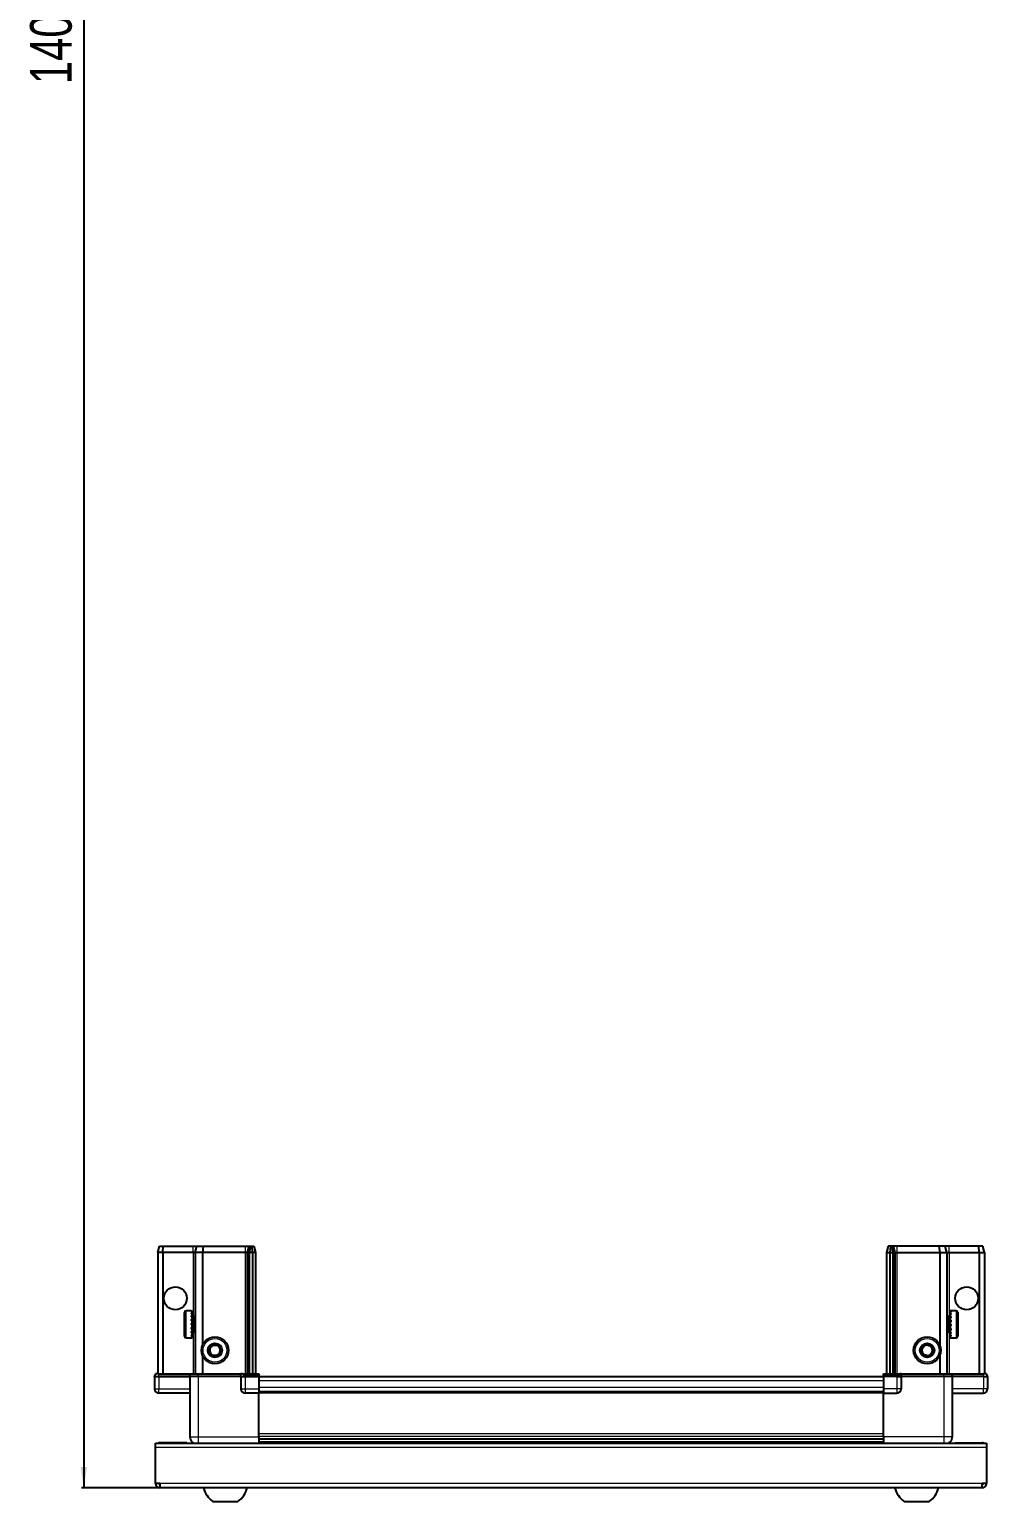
# Model space of a CAD drawing. Header units: millimetres. Extents: x 964 to 3708, y -1459 to 1429.
# Drawn here: x 1028 to 1488, y -1459 to -753 of the extents above; entities that cross this region are included whole.
import ezdxf

# ---------------------------------------------------------------- set-up
doc = ezdxf.new("R2010")
doc.units = ezdxf.units.MM
doc.layers.add('FORMAT', color=7, linetype='Continuous')
doc.styles.add('SLDTEXTSTYLE0', font='TXT', dxfattribs={"width": 0.75})
doc.dimstyles.new('SLDDIMSTYLE0', dxfattribs={"dimtxt": 20, "dimasz": 10, "dimexe": 0, "dimexo": 0.0625, "dimgap": 5, "dimtad": 2, "dimdec": 1, "dimrnd": 1e-09, "dimzin": 12, "dimdsep": 46, "dimtxsty": 'SLDTEXTSTYLE0', "dimsah": 1, "dimcen": 0.09, "dimadec": 0, "dimazin": 3, "dimtfac": 1, "dimtofl": 0, "dimtmove": 0, "dimatfit": 3, "dimfxl": 0, "dimfrac": 2, "dimtolj": 1, "dimtzin": 12, "dimarcsym": 0})

# ---------------------------------------------------------------- blocks, each defined once
blk = doc.blocks.new('_D_10')
at = {"layer": 'FORMAT'}
for p, q in [((1113.51, -45.85), (1053.15, -45.85)), ((1054.15, -45.85), (1054.15, -1452.85)), ((1090.75, -1452.85), (1053.15, -1452.85))]:
    blk.add_line(p, q, dxfattribs=at)
for points in [[(1054.15, -45.85), (1052.62, -55.85), (1055.69, -55.85)], [(1054.15, -1452.85), (1055.69, -1442.85), (1052.62, -1442.85)]]:
    blk.add_solid(points, dxfattribs=at)
at = {"layer": 'FORMAT', "insert": (1028.37, -778.91), "char_height": 20, "attachment_point": 1, "rotation": 90, "style": 'SLDTEXTSTYLE0'}
blk.add_mtext('1407', dxfattribs=at)

msp = doc.modelspace()

# ---------------------------------------------------------------- linework, layer by layer
at = {"color": 7, "linetype": 'Continuous', "lineweight": 25}
for p, q in [((1089.66, -1339.85), (1090.46, -1336.85)), ((1089.66, -1339.85), (1089.66, -1398.15)), ((1092.16, -1339.85), (1089.66, -1339.85)), ((1090.46, -1336.85), (1092.31, -1336.85)), ((1092.16, -1339.85), (1092.31, -1336.85)), ((1092.16, -1339.85), (1092.16, -1398.15)), ((1106.66, -1339.85), (1092.16, -1339.85)), ((1092.31, -1336.85), (1106.66, -1336.85)), ((1106.66, -1336.85), (1108.46, -1336.85)), ((1107.66, -1339.85), (1106.66, -1339.85)), ((1107.66, -1339.85), (1108.46, -1336.85)), ((1111.16, -1339.85), (1107.66, -1339.85)), ((1107.66, -1339.85), (1107.66, -1398.15)), ((1108.46, -1336.85), (1111.49, -1336.85)), ((1111.49, -1336.85), (1111.16, -1339.85)), ((1131.66, -1339.85), (1111.16, -1339.85)), ((1111.16, -1339.85), (1111.16, -1384.35)), ((1111.49, -1336.85), (1131.66, -1336.85)), ((1131.66, -1336.85), (1133.46, -1336.85)), ((1132.66, -1339.85), (1131.66, -1339.85)), ((1133.46, -1336.85), (1132.66, -1339.85)), ((1133.66, -1339.85), (1132.66, -1339.85)), ((1132.66, -1339.85), (1132.66, -1398.15)), ((1133.46, -1336.85), (1134.2, -1336.85)), ((1134.2, -1336.85), (1133.66, -1339.85)), ((1133.66, -1339.85), (1133.66, -1398.15)), ((1135.16, -1339.85), (1133.66, -1339.85)), ((1134.2, -1336.85), (1134.7, -1336.85)), ((1134.7, -1336.85), (1135.85, -1336.85)), ((1134.7, -1336.85), (1135.16, -1339.85)), ((1135.16, -1339.85), (1135.16, -1398.15)), ((1136.66, -1339.85), (1135.16, -1339.85)), ((1135.85, -1336.85), (1136.66, -1339.85)), ((1136.66, -1339.85), (1136.66, -1398.15)), ((1440.46, -1336.85), (1439.66, -1339.85)), ((1439.66, -1339.85), (1441.16, -1339.85)), ((1439.66, -1339.85), (1439.66, -1398.15)), ((1441.61, -1336.85), (1440.46, -1336.85)), ((1441.61, -1336.85), (1441.16, -1339.85)), ((1441.16, -1339.85), (1442.66, -1339.85)), ((1441.16, -1339.85), (1441.16, -1398.15)), ((1442.11, -1336.85), (1441.61, -1336.85)), ((1442.11, -1336.85), (1442.66, -1339.85)), ((1442.85, -1336.85), (1442.11, -1336.85)), ((1442.66, -1339.85), (1442.66, -1398.15)), ((1442.66, -1339.85), (1443.66, -1339.85)), ((1442.85, -1336.85), (1443.66, -1339.85)), ((1444.66, -1336.85), (1442.85, -1336.85)), ((1443.66, -1339.85), (1443.66, -1398.15)), ((1443.66, -1339.85), (1444.66, -1339.85)), ((1464.82, -1336.85), (1444.66, -1336.85)), ((1444.66, -1339.85), (1465.16, -1339.85)), ((1464.82, -1336.85), (1465.16, -1339.85)), ((1467.85, -1336.85), (1464.82, -1336.85)), ((1465.16, -1339.85), (1465.16, -1384.35)), ((1465.16, -1339.85), (1468.66, -1339.85)), ((1468.66, -1339.85), (1467.85, -1336.85)), ((1469.66, -1336.85), (1467.85, -1336.85)), ((1468.66, -1339.85), (1468.66, -1398.15)), ((1468.66, -1339.85), (1469.66, -1339.85)), ((1484, -1336.85), (1469.66, -1336.85)), ((1469.66, -1339.85), (1484.16, -1339.85)), ((1484.16, -1339.85), (1484, -1336.85)), ((1485.85, -1336.85), (1484, -1336.85)), ((1484.16, -1339.85), (1484.16, -1398.15)), ((1484.16, -1339.85), (1486.66, -1339.85)), ((1486.66, -1339.85), (1485.85, -1336.85)), ((1486.66, -1339.85), (1486.66, -1398.15)), ((1102.46, -1380.05), (1102.46, -1368.65)), ((1105.66, -1367.85), (1103.26, -1367.85)), ((1105.66, -1367.85), (1105.66, -1367.86)), ((1105.66, -1367.86), (1106.16, -1367.86)), ((1105.66, -1368.05), (1106.16, -1368.05)), ((1105.66, -1368.05), (1105.66, -1368.27)), ((1105.66, -1368.27), (1106.16, -1368.27)), ((1105.66, -1368.84), (1106.16, -1368.84)), ((1105.66, -1368.84), (1105.66, -1369.27)), ((1105.66, -1369.27), (1106.16, -1369.27)), ((1105.66, -1370.18), (1106.16, -1370.18)), ((1105.66, -1370.18), (1105.66, -1370.77)), ((1105.66, -1370.77), (1106.16, -1370.77)), ((1106.16, -1368.05), (1106.16, -1367.86)), ((1106.16, -1368.27), (1106.16, -1368.05)), ((1106.16, -1368.84), (1106.16, -1368.27)), ((1106.16, -1369.27), (1106.16, -1368.84)), ((1106.16, -1370.18), (1106.16, -1369.27)), ((1106.26, -1369.95), (1106.16, -1369.95)), ((1106.16, -1370.77), (1106.16, -1370.18)), ((1106.16, -1371.92), (1106.16, -1370.77)), ((1106.26, -1378.75), (1106.26, -1369.95)), ((1107.14, -1371.05), (1106.66, -1370.35)), ((1106.66, -1378.35), (1106.66, -1370.35)), ((1107.62, -1370.35), (1107.14, -1371.05)), ((1107.14, -1377.66), (1107.14, -1371.05)), ((1107.66, -1370.35), (1107.62, -1370.35)), ((1107.62, -1378.35), (1107.62, -1370.35)), ((1468.69, -1370.35), (1468.66, -1370.35)), ((1469.17, -1371.05), (1468.69, -1370.35)), ((1468.69, -1370.35), (1468.69, -1378.35)), ((1469.66, -1370.35), (1469.17, -1371.05)), ((1469.17, -1371.05), (1469.17, -1377.66)), ((1469.66, -1370.35), (1469.66, -1378.35)), ((1470.16, -1369.95), (1470.06, -1369.95)), ((1470.06, -1369.95), (1470.06, -1378.75)), ((1473.06, -1367.85), (1470.16, -1367.85)), ((1470.66, -1367.85), (1470.16, -1367.85)), ((1470.16, -1367.85), (1470.16, -1367.9)), ((1470.16, -1367.9), (1470.16, -1368.19)), ((1470.66, -1367.9), (1470.16, -1367.9)), ((1470.66, -1368.19), (1470.16, -1368.19)), ((1470.16, -1368.19), (1470.16, -1368.46)), ((1470.66, -1368.46), (1470.16, -1368.46)), ((1470.16, -1368.46), (1470.16, -1369.13)), ((1470.66, -1369.13), (1470.16, -1369.13)), ((1470.16, -1369.13), (1470.16, -1369.6)), ((1470.16, -1369.6), (1470.16, -1370.57)), ((1470.66, -1369.6), (1470.16, -1369.6)), ((1470.66, -1370.57), (1470.16, -1370.57)), ((1470.16, -1370.57), (1470.16, -1371.2)), ((1470.66, -1367.9), (1470.66, -1367.85)), ((1470.66, -1368.46), (1470.66, -1368.19)), ((1470.66, -1369.6), (1470.66, -1369.13)), ((1470.66, -1371.2), (1470.66, -1370.57)), ((1473.86, -1368.65), (1473.86, -1380.05)), ((1105.66, -1371.92), (1106.16, -1371.92)), ((1105.66, -1371.92), (1105.66, -1372.62)), ((1105.66, -1372.62), (1106.16, -1372.62)), ((1105.66, -1373.9), (1106.16, -1373.9)), ((1105.66, -1373.9), (1105.66, -1374.64)), ((1105.66, -1374.05), (1106.16, -1374.05)), ((1105.66, -1374.55), (1106.16, -1374.55)), ((1105.66, -1374.64), (1106.16, -1374.64)), ((1105.66, -1375.93), (1106.16, -1375.93)), ((1105.66, -1375.93), (1105.66, -1376.63)), ((1105.66, -1376.63), (1106.16, -1376.63)), ((1105.66, -1377.8), (1106.16, -1377.8)), ((1105.66, -1377.8), (1105.66, -1378.4)), ((1106.16, -1372.62), (1106.16, -1371.92)), ((1106.16, -1373.9), (1106.16, -1372.62)), ((1106.16, -1374.05), (1106.16, -1373.9)), ((1106.16, -1374.64), (1106.16, -1374.55)), ((1106.16, -1375.93), (1106.16, -1374.64)), ((1106.16, -1376.63), (1106.16, -1375.93)), ((1106.16, -1377.8), (1106.16, -1376.63)), ((1106.16, -1378.4), (1106.16, -1377.8)), ((1106.66, -1378.35), (1107.14, -1377.66)), ((1107.14, -1377.66), (1107.62, -1378.35)), ((1468.69, -1378.35), (1469.17, -1377.66)), ((1469.17, -1377.66), (1469.66, -1378.35)), ((1470.16, -1371.2), (1470.16, -1372.39)), ((1470.66, -1371.2), (1470.16, -1371.2)), ((1470.66, -1372.39), (1470.16, -1372.39)), ((1470.16, -1372.39), (1470.16, -1373.03)), ((1470.66, -1373.03), (1470.16, -1373.03)), ((1470.16, -1373.11), (1470.16, -1374.4)), ((1470.66, -1373.11), (1470.16, -1373.11)), ((1470.66, -1374.4), (1470.16, -1374.4)), ((1470.66, -1374.89), (1470.16, -1374.89)), ((1470.16, -1374.89), (1470.16, -1375.14)), ((1470.16, -1375.14), (1470.16, -1376.41)), ((1470.66, -1375.14), (1470.16, -1375.14)), ((1470.66, -1376.41), (1470.16, -1376.41)), ((1470.16, -1376.41), (1470.16, -1377.1)), ((1470.16, -1377.1), (1470.16, -1378.22)), ((1470.66, -1377.1), (1470.16, -1377.1)), ((1470.66, -1378.22), (1470.16, -1378.22)), ((1470.16, -1378.22), (1470.16, -1378.78)), ((1470.66, -1373.11), (1470.66, -1372.39)), ((1470.66, -1375.14), (1470.66, -1374.4)), ((1470.66, -1377.1), (1470.66, -1376.41)), ((1470.66, -1378.78), (1470.66, -1378.22)), ((1103.26, -1380.85), (1105.66, -1380.85)), ((1105.66, -1378.4), (1106.16, -1378.4)), ((1105.66, -1379.33), (1106.16, -1379.33)), ((1105.66, -1379.33), (1105.66, -1379.78)), ((1105.66, -1379.78), (1106.16, -1379.78)), ((1105.66, -1380.38), (1106.16, -1380.38)), ((1105.66, -1380.38), (1105.66, -1380.62)), ((1105.66, -1380.62), (1106.16, -1380.62)), ((1105.66, -1380.84), (1106.16, -1380.84)), ((1105.66, -1380.84), (1105.66, -1380.85)), ((1105.66, -1380.85), (1106.16, -1380.85)), ((1106.16, -1379.33), (1106.16, -1378.4)), ((1106.16, -1378.75), (1106.26, -1378.75)), ((1106.16, -1379.78), (1106.16, -1379.33)), ((1106.16, -1380.38), (1106.16, -1379.78)), ((1106.16, -1380.62), (1106.16, -1380.38)), ((1106.16, -1380.84), (1106.16, -1380.62)), ((1106.16, -1380.85), (1106.16, -1380.84)), ((1107.62, -1378.35), (1107.66, -1378.35)), ((1468.66, -1378.35), (1468.69, -1378.35)), ((1470.06, -1378.75), (1470.16, -1378.75)), ((1470.16, -1378.78), (1470.16, -1379.64)), ((1470.66, -1378.78), (1470.16, -1378.78)), ((1470.66, -1379.64), (1470.16, -1379.64)), ((1470.16, -1379.64), (1470.16, -1380.04)), ((1470.16, -1380.04), (1470.16, -1380.55)), ((1470.66, -1380.04), (1470.16, -1380.04)), ((1470.66, -1380.55), (1470.16, -1380.55)), ((1470.16, -1380.55), (1470.16, -1380.73)), ((1470.16, -1380.73), (1470.16, -1380.85)), ((1470.66, -1380.73), (1470.16, -1380.73)), ((1470.16, -1380.85), (1473.06, -1380.85)), ((1470.66, -1380.04), (1470.66, -1379.64)), ((1470.66, -1380.73), (1470.66, -1380.55)), ((1111.16, -1389.35), (1111.16, -1398.15)), ((1465.16, -1389.35), (1465.16, -1398.15)), ((1088.65, -1398.15), (1088.15, -1399.02)), ((1088.15, -1399.35), (1088.15, -1399.02)), ((1088.15, -1399.35), (1090.15, -1399.35)), ((1088.16, -1399.35), (1088.16, -1405.35)), ((1090.15, -1398.15), (1088.65, -1398.15)), ((1090.15, -1398.15), (1104.96, -1398.15)), ((1104.96, -1399.35), (1090.15, -1399.35)), ((1090.16, -1399.35), (1104.96, -1399.35)), ((1104.96, -1398.15), (1105.16, -1398.15)), ((1105.16, -1399.35), (1104.96, -1399.35)), ((1105.16, -1399.35), (1105.16, -1398.15)), ((1105.16, -1398.15), (1109.16, -1398.15)), ((1109.16, -1399.35), (1105.16, -1399.35)), ((1105.16, -1399.35), (1105.16, -1428.35)), ((1109.16, -1398.15), (1129.46, -1398.15)), ((1129.46, -1399.35), (1109.16, -1399.35)), ((1129.46, -1398.15), (1129.66, -1398.15)), ((1129.66, -1399.35), (1129.46, -1399.35)), ((1129.66, -1399.35), (1129.66, -1398.15)), ((1130.33, -1398.15), (1129.66, -1398.15)), ((1129.66, -1399.35), (1131.66, -1399.35)), ((1129.66, -1399.35), (1129.66, -1405.35)), ((1130.33, -1398.15), (1138.16, -1398.15)), ((1138.15, -1399.02), (1131.66, -1399.02)), ((1138.15, -1399.35), (1131.66, -1399.35)), ((1131.66, -1399.35), (1138.16, -1399.35)), ((1138.16, -1399.02), (1138.15, -1399.02)), ((1138.16, -1399.35), (1138.15, -1399.35)), ((1138.16, -1398.15), (1138.16, -1399.02)), ((1138.16, -1399.35), (1138.16, -1399.02)), ((1138.16, -1399.35), (1138.16, -1405.35)), ((1438.16, -1399.02), (1438.16, -1398.15)), ((1438.16, -1398.15), (1445.98, -1398.15)), ((1444.66, -1399.02), (1438.16, -1399.02)), ((1438.16, -1399.35), (1438.16, -1399.02)), ((1444.66, -1399.35), (1438.16, -1399.35)), ((1438.16, -1399.35), (1438.16, -1405.35)), ((1444.66, -1399.35), (1446.66, -1399.35)), ((1446.66, -1399.35), (1444.66, -1399.35)), ((1446.66, -1398.15), (1445.98, -1398.15)), ((1446.66, -1399.35), (1446.66, -1398.15)), ((1446.66, -1398.15), (1446.86, -1398.15)), ((1446.86, -1399.35), (1446.66, -1399.35)), ((1446.66, -1399.35), (1446.66, -1405.35)), ((1446.86, -1398.15), (1467.16, -1398.15)), ((1467.16, -1399.35), (1446.86, -1399.35)), ((1467.16, -1398.15), (1471.16, -1398.15)), ((1471.16, -1399.35), (1467.16, -1399.35)), ((1471.16, -1399.35), (1471.16, -1398.15)), ((1471.16, -1398.15), (1471.36, -1398.15)), ((1471.36, -1399.35), (1471.16, -1399.35)), ((1471.16, -1399.35), (1471.16, -1428.35)), ((1471.36, -1398.15), (1486.16, -1398.15)), ((1486.16, -1399.35), (1471.36, -1399.35)), ((1487.66, -1398.15), (1486.16, -1398.15)), ((1486.16, -1399.35), (1488.16, -1399.35)), ((1488.16, -1399.02), (1487.66, -1398.15)), ((1488.16, -1399.02), (1487.66, -1398.15)), ((1488.16, -1399.35), (1488.16, -1399.02)), ((1488.16, -1399.35), (1488.16, -1399.02)), ((1488.16, -1399.35), (1488.16, -1399.35)), ((1488.16, -1399.35), (1488.16, -1405.35)), ((1438.16, -1399.5), (1138.16, -1399.5)), ((1138.16, -1405.35), (1138.16, -1407.35)), ((1438.16, -1405.35), (1438.16, -1407.35)), ((1105.16, -1407.35), (1090.16, -1407.35)), ((1138.16, -1407.35), (1131.66, -1407.35)), ((1438.16, -1406.7), (1138.16, -1406.7)), ((1138.16, -1428.35), (1138.16, -1407.35)), ((1438.16, -1407.35), (1444.66, -1407.35)), ((1438.16, -1428.35), (1438.16, -1407.35)), ((1471.16, -1407.35), (1486.16, -1407.35)), ((1088.66, -1433.45), (1088.66, -1431.35)), ((1088.66, -1431.35), (1487.66, -1431.35)), ((1088.66, -1450.75), (1088.66, -1433.45)), ((1103.66, -1431.25), (1090.76, -1431.25)), ((1103.66, -1431.25), (1103.66, -1431.35)), ((1138.16, -1429.38), (1438.16, -1429.38)), ((1138.16, -1429.41), (1438.16, -1429.41)), ((1162.03, -1431.2), (1138.16, -1431.2)), ((1156.66, -1431.35), (1156.66, -1431.2)), ((1156.69, -1431.35), (1156.69, -1431.2)), ((1156.96, -1431.35), (1156.96, -1431.2)), ((1157.23, -1431.35), (1157.23, -1431.2)), ((1157.88, -1431.35), (1157.88, -1431.2)), ((1158.34, -1431.35), (1158.34, -1431.2)), ((1159.31, -1431.35), (1159.31, -1431.2)), ((1159.93, -1431.35), (1159.93, -1431.2)), ((1161.11, -1431.35), (1161.11, -1431.2)), ((1161.77, -1431.35), (1161.77, -1431.2)), ((1161.83, -1431.35), (1161.83, -1431.2)), ((1163.12, -1431.2), (1162.03, -1431.2)), ((1163.12, -1431.35), (1163.12, -1431.2)), ((1163.12, -1431.2), (1163.12, -1431.2)), ((1163.85, -1431.2), (1163.12, -1431.2)), ((1163.13, -1431.35), (1163.13, -1431.2)), ((1163.63, -1431.35), (1163.63, -1431.2)), ((1163.86, -1431.2), (1163.85, -1431.2)), ((1163.86, -1431.35), (1163.86, -1431.2)), ((1164.28, -1431.2), (1163.86, -1431.2)), ((1412.03, -1431.2), (1164.28, -1431.2)), ((1165.13, -1431.35), (1165.13, -1431.2)), ((1165.82, -1431.35), (1165.82, -1431.2)), ((1166.95, -1431.35), (1166.95, -1431.2)), ((1167.52, -1431.35), (1167.52, -1431.2)), ((1168.39, -1431.35), (1168.39, -1431.2)), ((1168.8, -1431.35), (1168.8, -1431.2)), ((1169.33, -1431.35), (1169.33, -1431.2)), ((1169.52, -1431.35), (1169.52, -1431.2)), ((1169.65, -1431.35), (1169.65, -1431.2)), ((1406.66, -1431.35), (1406.66, -1431.2)), ((1406.83, -1431.35), (1406.83, -1431.2)), ((1407.04, -1431.35), (1407.04, -1431.2)), ((1407.6, -1431.35), (1407.6, -1431.2)), ((1408.02, -1431.35), (1408.02, -1431.2)), ((1408.91, -1431.35), (1408.91, -1431.2)), ((1409.5, -1431.35), (1409.5, -1431.2)), ((1410.64, -1431.35), (1410.64, -1431.2)), ((1411.34, -1431.35), (1411.34, -1431.2)), ((1412.62, -1431.2), (1412.03, -1431.2)), ((1412.62, -1431.35), (1412.62, -1431.2)), ((1412.63, -1431.2), (1412.62, -1431.2)), ((1413.35, -1431.2), (1412.63, -1431.2)), ((1412.79, -1431.35), (1412.79, -1431.2)), ((1413.29, -1431.35), (1413.29, -1431.2)), ((1413.36, -1431.2), (1413.35, -1431.2)), ((1413.36, -1431.35), (1413.36, -1431.2)), ((1414.38, -1431.2), (1413.36, -1431.2)), ((1438.16, -1431.2), (1414.28, -1431.2)), ((1414.65, -1431.35), (1414.65, -1431.2)), ((1415.36, -1431.35), (1415.36, -1431.2)), ((1416.53, -1431.35), (1416.53, -1431.2)), ((1417.14, -1431.35), (1417.14, -1431.2)), ((1418.08, -1431.35), (1418.08, -1431.2)), ((1418.53, -1431.35), (1418.53, -1431.2)), ((1419.15, -1431.35), (1419.15, -1431.2)), ((1419.4, -1431.35), (1419.4, -1431.2)), ((1419.63, -1431.35), (1419.63, -1431.2)), ((1419.65, -1431.35), (1419.65, -1431.2)), ((1472.66, -1431.25), (1472.66, -1431.35)), ((1472.66, -1431.25), (1485.56, -1431.25)), ((1487.66, -1431.35), (1487.66, -1433.45)), ((1487.66, -1433.45), (1487.66, -1450.75)), ((1090.76, -1450.75), (1088.66, -1450.75)), ((1090.76, -1450.75), (1090.76, -1452.85)), ((1485.56, -1452.85), (1090.76, -1452.85)), ((1487.66, -1450.75), (1485.56, -1450.75)), ((1485.56, -1452.85), (1485.56, -1450.75)), ((1116.16, -1459.45), (1128.16, -1459.45)), ((1448.16, -1459.45), (1460.16, -1459.45))]:
    msp.add_line(p, q, dxfattribs=at)
at = {"color": 8, "linetype": 'Continuous', "lineweight": 18}
for p, q in [((1106.66, -1339.85), (1106.66, -1336.85)), ((1106.66, -1339.85), (1106.66, -1370.35)), ((1131.66, -1336.85), (1131.66, -1339.85)), ((1131.66, -1339.85), (1131.66, -1398.15)), ((1444.66, -1336.85), (1444.66, -1339.85)), ((1444.66, -1339.85), (1444.66, -1398.15)), ((1469.66, -1339.85), (1469.66, -1336.85)), ((1469.66, -1339.85), (1469.66, -1370.35)), ((1103.26, -1380.85), (1103.26, -1367.85)), ((1473.06, -1367.85), (1473.06, -1380.85)), ((1106.66, -1378.35), (1106.66, -1398.15)), ((1469.66, -1378.35), (1469.66, -1398.15)), ((1090.15, -1399.35), (1090.15, -1398.15)), ((1090.16, -1399.35), (1090.16, -1405.35)), ((1104.96, -1399.35), (1104.96, -1398.15)), ((1109.16, -1399.35), (1109.16, -1398.15)), ((1109.16, -1399.35), (1109.16, -1428.35)), ((1129.46, -1399.35), (1129.46, -1398.15)), ((1131.66, -1399.35), (1131.66, -1399.02)), ((1131.66, -1399.35), (1131.66, -1405.35)), ((1138.15, -1399.35), (1138.15, -1399.02)), ((1444.66, -1399.35), (1444.66, -1399.02)), ((1444.66, -1399.35), (1444.66, -1405.35)), ((1446.86, -1398.15), (1446.86, -1399.35)), ((1467.16, -1399.35), (1467.16, -1398.15)), ((1467.16, -1399.35), (1467.16, -1428.35)), ((1471.36, -1398.15), (1471.36, -1399.35)), ((1486.16, -1399.35), (1486.16, -1398.15)), ((1486.16, -1399.35), (1486.16, -1405.35)), ((1088.16, -1405.35), (1090.16, -1405.35)), ((1090.16, -1405.35), (1105.16, -1405.35)), ((1090.16, -1407.35), (1090.16, -1405.35)), ((1129.66, -1405.35), (1131.66, -1405.35)), ((1131.66, -1405.35), (1138.16, -1405.35)), ((1131.66, -1405.35), (1131.66, -1407.35)), ((1438.16, -1401.5), (1138.16, -1401.5)), ((1438.16, -1404.7), (1138.16, -1404.7)), ((1444.66, -1405.35), (1438.16, -1405.35)), ((1446.66, -1405.35), (1444.66, -1405.35)), ((1444.66, -1405.35), (1444.66, -1407.35)), ((1486.16, -1405.35), (1471.16, -1405.35)), ((1488.16, -1405.35), (1486.16, -1405.35)), ((1486.16, -1407.35), (1486.16, -1405.35)), ((1438.16, -1407.35), (1138.16, -1407.35)), ((1138.16, -1426.76), (1438.16, -1426.76)), ((1487.66, -1433.45), (1088.66, -1433.45)), ((1090.76, -1431.35), (1090.76, -1431.25)), ((1109.16, -1428.35), (1138.16, -1428.35)), ((1438.16, -1428.17), (1138.16, -1428.17)), ((1138.16, -1430.62), (1438.16, -1430.62)), ((1467.16, -1428.35), (1438.16, -1428.35)), ((1485.56, -1431.35), (1485.56, -1431.25)), ((1485.56, -1450.75), (1090.76, -1450.75))]:
    msp.add_line(p, q, dxfattribs=at)
at = {"color": 7, "linetype": 'Continuous', "lineweight": 25, "flags": 128}
for points in [[(1090.76, -1431.25), (1090.35, -1431.29), (1090.11, -1431.35)], [(1486.2, -1431.35), (1485.96, -1431.29), (1485.56, -1431.25)]]:
    msp.add_lwpolyline(points, dxfattribs=at)
at = {"color": 7, "linetype": 'Continuous', "lineweight": 25}
for centre, radius in [((1098.16, -1361.85), 5.5), ((1478.16, -1361.85), 5.5), ((1117.16, -1386.85), 6.5), ((1117.16, -1386.85), 3.46), ((1459.16, -1386.85), 6.5), ((1459.16, -1386.85), 3.46)]:
    msp.add_circle(centre, radius, dxfattribs=at)
at = {"color": 8, "linetype": 'Continuous', "lineweight": 18}
for centre in [(1117.16, -1386.85), (1459.16, -1386.85)]:
    msp.add_circle(centre, 5.7, dxfattribs=at)
at = {"color": 7, "linetype": 'Continuous', "lineweight": 25}
for centre, radius, start, end in [((1103.26, -1368.65), 0.8, 90, 180), ((1106.66, -1369.95), 0.4, 180, 270), ((1469.66, -1369.95), 0.4, 270, 0), ((1473.06, -1368.65), 0.8, 360, 90), ((1103.26, -1380.05), 0.8, 180, 270), ((1106.66, -1378.75), 0.4, 90, 180), ((1117.16, -1386.85), 2.5, 87.37605, 147.37605), ((1117.16, -1386.85), 2.5, 27.37605, 87.37605), ((1459.16, -1386.85), 2.5, 134.67671, 194.67671), ((1459.16, -1386.85), 2.5, 74.67671, 134.67671), ((1459.16, -1386.85), 2.5, 14.67671, 74.67671), ((1469.66, -1378.75), 0.4, 360, 90), ((1473.06, -1380.05), 0.8, 270, 0), ((1117.16, -1386.85), 2.5, 147.37605, 207.37605), ((1117.16, -1386.85), 2.5, 207.37605, 267.37605), ((1117.16, -1386.85), 2.5, 267.37605, 327.37605), ((1117.16, -1386.85), 2.5, 327.37605, 27.37605), ((1459.16, -1386.85), 2.5, 194.67671, 254.67671), ((1459.16, -1386.85), 2.5, 254.67671, 314.67671), ((1459.16, -1386.85), 2.5, 314.67671, 14.67671), ((1090.16, -1405.35), 2, 180, 270), ((1131.66, -1405.35), 2, 180, 270), ((1444.66, -1405.35), 2, 270, 0), ((1486.16, -1405.35), 2, 270, 0), ((1090.76, -1450.75), 2.1, 180, 270), ((1090.76, -1450.75), 0.6, 180, 270), ((1123.18, -1449.83), 11.91, 194.70035, 233.8734), ((1121.13, -1449.83), 11.91, 306.1266, 345.29965), ((1455.18, -1449.83), 11.91, 194.70035, 233.8734), ((1453.13, -1449.83), 11.91, 306.1266, 345.29965), ((1485.56, -1450.75), 2.1, 270, 0), ((1485.56, -1450.75), 0.6, 270, 0)]:
    msp.add_arc(centre, radius, start, end, dxfattribs=at)
for centre, start_param, end_param in [((1131.66, -1395.56), 2.418858, 3.141593), ((1444.66, -1395.56), 3.141593, 3.864327)]:
    msp.add_ellipse(centre, major_axis=(0, 3.46), ratio=0.57735, start_param=start_param, end_param=end_param, dxfattribs=at)
for points, knots in [([(1114.27, -1386.72), (1114.55, -1386.29), (1115.07, -1385.48), (1115.59, -1384.67), (1115.83, -1384.29)], [0, 0, 0, 0, 0.534686, 1, 1, 1, 1]), ([(1115.83, -1384.29), (1116.34, -1384.31), (1117.31, -1384.36), (1118.27, -1384.4), (1118.71, -1384.42)], [0, 0, 0, 0, 0.534686, 1, 1, 1, 1]), ([(1118.71, -1384.42), (1118.87, -1384.73), (1119.25, -1385.46), (1119.71, -1386.34), (1119.98, -1386.88), (1120.04, -1386.99)], [0, 0, 0, 0, 0.3629006, 0.8668753, 1, 1, 1, 1]), ([(1456.37, -1386.09), (1456.74, -1385.73), (1457.42, -1385.05), (1458.11, -1384.38), (1458.42, -1384.06)], [0, 0, 0, 0, 0.534686, 1, 1, 1, 1]), ([(1458.42, -1384.06), (1458.92, -1384.2), (1459.85, -1384.45), (1460.78, -1384.71), (1461.21, -1384.82)], [0, 0, 0, 0, 0.534686, 1, 1, 1, 1]), ([(1461.21, -1384.82), (1461.24, -1384.95), (1461.39, -1385.52), (1461.64, -1386.49), (1461.85, -1387.28), (1461.94, -1387.62)], [0, 0, 0, 0, 0.133125, 0.637099, 1, 1, 1, 1]), ([(1115.6, -1389.29), (1115.54, -1389.17), (1115.27, -1388.64), (1114.81, -1387.76), (1114.43, -1387.03), (1114.27, -1386.72)], [0, 0, 0, 0, 0.133125, 0.637099, 1, 1, 1, 1]), ([(1118.48, -1389.42), (1117.97, -1389.39), (1117, -1389.35), (1116.04, -1389.31), (1115.6, -1389.29)], [0, 0, 0, 0, 0.534686, 1, 1, 1, 1]), ([(1120.04, -1386.99), (1119.76, -1387.42), (1119.24, -1388.23), (1118.72, -1389.04), (1118.48, -1389.42)], [0, 0, 0, 0, 0.534686, 1, 1, 1, 1]), ([(1457.1, -1388.88), (1457.01, -1388.55), (1456.81, -1387.75), (1456.55, -1386.79), (1456.4, -1386.21), (1456.37, -1386.09)], [0, 0, 0, 0, 0.362901, 0.866875, 1, 1, 1, 1]), ([(1459.89, -1389.65), (1459.39, -1389.51), (1458.46, -1389.26), (1457.53, -1389), (1457.1, -1388.88)], [0, 0, 0, 0, 0.534686, 1, 1, 1, 1]), ([(1461.94, -1387.62), (1461.57, -1387.98), (1460.89, -1388.66), (1460.2, -1389.33), (1459.89, -1389.65)], [0, 0, 0, 0, 0.534686, 1, 1, 1, 1]), ([(1105.16, -1428.35), (1105.2, -1428.79), (1105.27, -1429.47), (1105.71, -1430.29), (1106.17, -1430.84), (1106.57, -1431.2), (1106.83, -1431.33), (1106.88, -1431.35)], [0, 0, 0, 0, 0.363018, 0.558438, 0.758004, 0.95757, 1, 1, 1, 1]), ([(1138.16, -1428.35), (1138.16, -1428.75), (1138.16, -1429.54), (1138.16, -1430.56), (1138.16, -1431.19), (1138.16, -1431.34), (1138.16, -1431.35)], [0, 0, 0, 0, 0.3255201, 0.6510403, 0.9765604, 1, 1, 1, 1]), ([(1438.16, -1428.35), (1438.16, -1428.75), (1438.16, -1429.54), (1438.16, -1430.56), (1438.16, -1431.19), (1438.16, -1431.34), (1438.16, -1431.35)], [0, 0, 0, 0, 0.32552, 0.65104, 0.97656, 1, 1, 1, 1]), ([(1471.16, -1428.35), (1471.11, -1428.79), (1471.04, -1429.47), (1470.6, -1430.29), (1470.14, -1430.84), (1469.74, -1431.2), (1469.48, -1431.33), (1469.43, -1431.35)], [0, 0, 0, 0, 0.363018, 0.558438, 0.758004, 0.95757, 1, 1, 1, 1])]:
    msp.add_open_spline(points, degree=3, knots=knots, dxfattribs=at)
at = {"color": 8, "linetype": 'Continuous', "lineweight": 18}
for points in [[(1105.16, -1428.35), (1105.22, -1428.35), (1105.34, -1428.35), (1106.26, -1428.35), (1107.58, -1428.35), (1108.63, -1428.35), (1109.16, -1428.35)], [(1471.16, -1428.35), (1471.09, -1428.35), (1470.97, -1428.35), (1470.05, -1428.35), (1468.73, -1428.35), (1467.68, -1428.35), (1467.16, -1428.35)]]:
    msp.add_open_spline(points, degree=3, dxfattribs=at)
for points in [[(1109.16, -1428.35), (1109.16, -1428.79), (1109.16, -1429.47), (1109.16, -1430.29), (1109.16, -1430.84), (1109.16, -1431.2), (1109.16, -1431.33), (1109.16, -1431.35)], [(1467.16, -1428.35), (1467.16, -1428.79), (1467.16, -1429.47), (1467.16, -1430.29), (1467.16, -1430.84), (1467.16, -1431.2), (1467.16, -1431.33), (1467.16, -1431.35)]]:
    msp.add_open_spline(points, degree=3, knots=[0, 0, 0, 0, 0.363018, 0.558438, 0.758004, 0.95757, 1, 1, 1, 1], dxfattribs=at)

# ---------------------------------------------------------------- dimensions: what is measured, and where the dimension line sits
at = {"layer": 'FORMAT'}
dim = msp.add_linear_dim(base=(1054.15, -1452.85), p1=(1113.52, -45.85), p2=(1090.76, -1452.85), angle=90, dimstyle='SLDDIMSTYLE0', dxfattribs=at)
dim.commit()
dim.dimension.update_dxf_attribs({"geometry": '_D_10', "text_midpoint": (1054.15, -749.35), "dimtype": 160})

doc.saveas('drawing.dxf')
